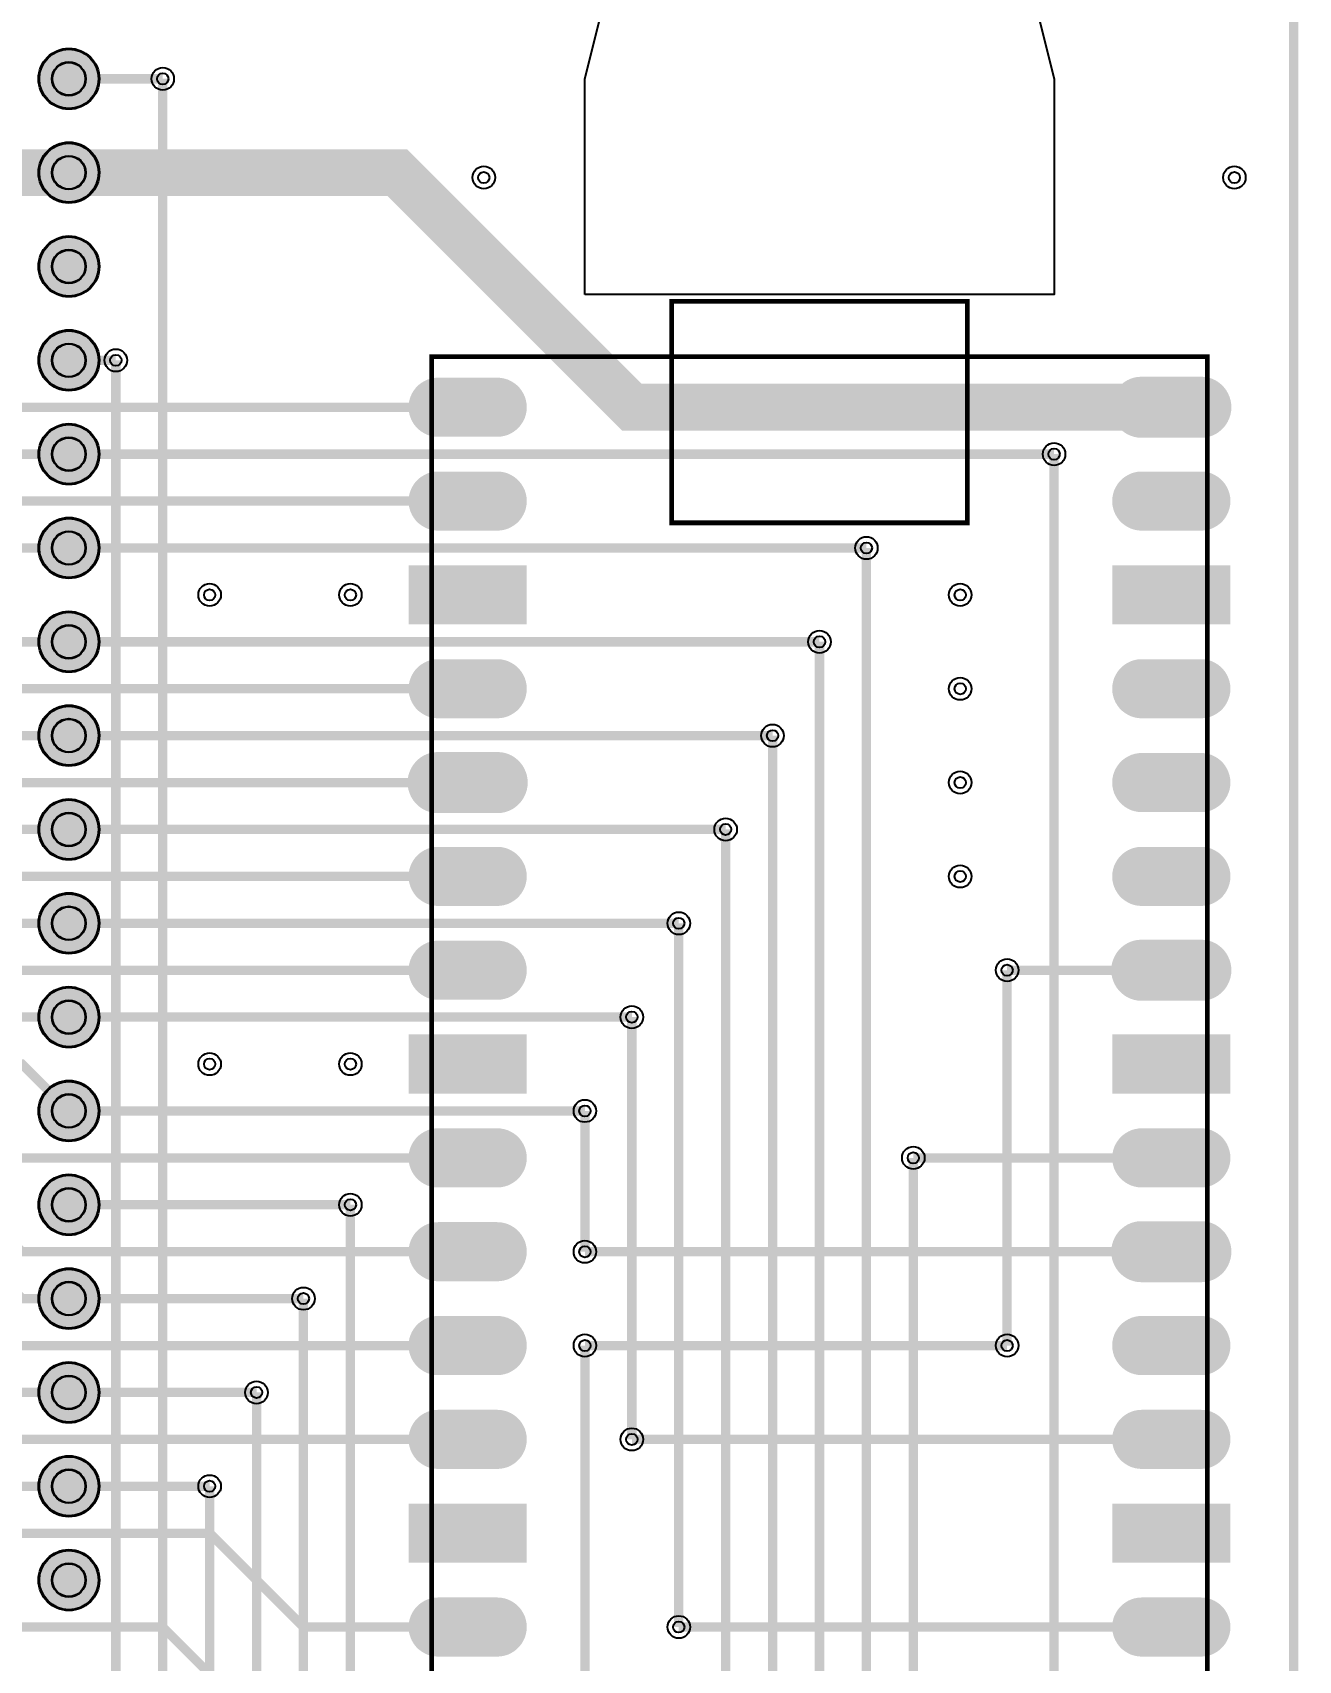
# Model space of a CAD drawing. Extents: x -5 to 5910, y -6 to 3942.
# Drawn here: x 4561 to 5910, y 1314 to 3049 of the extents above; entities that cross this region are included whole.
import ezdxf

# ---------------------------------------------------------------- set-up
doc = ezdxf.new("R2010")
doc.units = 9
for name, color, linetype, true_color in [('BoardOutLine', 7, 'Continuous', 0xff00ff), ('BottomLayer', 7, 'Continuous', 0x0000ff), ('BottomSolderMaskLayer', 7, 'Continuous', 0xaa00ff), ('Hole', 7, 'Continuous', 0x222222), ('Multi-Layer', 7, 'Continuous', 0xc0c0c0), ('TopLayer', 7, 'Continuous', 0xff0000), ('TopPasteMaskLayer', 7, 'Continuous', 0x808080), ('TopSilkLayer', 7, 'Continuous', 0xffcc00), ('TopSolderMaskLayer', 7, 'Continuous', 0x800080)]:
    doc.layers.add(name, color=color, linetype=linetype, true_color=true_color)

msp = doc.modelspace()

# ---------------------------------------------------------------- hatches: boundary and pattern name
at = {"layer": 'BottomSolderMaskLayer'}
for points in [[(4567.5, 3000, 1), (4632.5, 3000, 1)], [(4567.5, 2900, 1), (4632.5, 2900, 1)], [(4567.5, 2800, 1), (4632.5, 2800, 1)], [(4567.5, 2700, 1), (4632.5, 2700, 1)], [(4567.5, 2600, 1), (4632.5, 2600, 1)], [(4567.5, 2500, 1), (4632.5, 2500, 1)], [(4567.5, 2400, 1), (4632.5, 2400, 1)], [(4567.5, 2300, 1), (4632.5, 2300, 1)], [(4567.5, 2200, 1), (4632.5, 2200, 1)], [(4567.5, 2100, 1), (4632.5, 2100, 1)], [(4567.5, 2000, 1), (4632.5, 2000, 1)], [(4567.5, 1900, 1), (4632.5, 1900, 1)], [(4567.5, 1800, 1), (4632.5, 1800, 1)], [(4567.5, 1700, 1), (4632.5, 1700, 1)], [(4567.5, 1600, 1), (4632.5, 1600, 1)], [(4567.5, 1500, 1), (4632.5, 1500, 1)], [(4567.5, 1400, 1), (4632.5, 1400, 1)]]:
    msp.add_hatch(color=256, dxfattribs=at).paths.add_polyline_path(points)
at = {"layer": 'Multi-Layer'}
for points in [[(4568.5, 3000, 1), (4631.5, 3000, 1)], [(4568.5, 2900, 1), (4631.5, 2900, 1)], [(4568.5, 2800, 1), (4631.5, 2800, 1)], [(4568.5, 2700, 1), (4631.5, 2700, 1)], [(4568.5, 2600, 1), (4631.5, 2600, 1)], [(4568.5, 2500, 1), (4631.5, 2500, 1)], [(4568.5, 2400, 1), (4631.5, 2400, 1)], [(4568.5, 2300, 1), (4631.5, 2300, 1)], [(4568.5, 2200, 1), (4631.5, 2200, 1)], [(4568.5, 2100, 1), (4631.5, 2100, 1)], [(4568.5, 2000, 1), (4631.5, 2000, 1)], [(4568.5, 1900, 1), (4631.5, 1900, 1)], [(4568.5, 1800, 1), (4631.5, 1800, 1)], [(4568.5, 1700, 1), (4631.5, 1700, 1)], [(4568.5, 1600, 1), (4631.5, 1600, 1)], [(4568.5, 1500, 1), (4631.5, 1500, 1)], [(4568.5, 1400, 1), (4631.5, 1400, 1)]]:
    msp.add_hatch(color=256, dxfattribs=at).paths.add_polyline_path(points)
at = {"layer": 'TopLayer'}
for points in [[(4993.5, 2618.5), (4989.7, 2618.7), (4986, 2619.4), (4982.3, 2620.5), (4978.9, 2622.1), (4975.6, 2624.1), (4972.6, 2626.4), (4969.9, 2629.1), (4967.6, 2632.1), (4965.6, 2635.4), (4964.1, 2638.8), (4962.9, 2642.5), (4962.2, 2646.2), (4962, 2650), (4962, 2650), (4962.2, 2653.8), (4962.9, 2657.5), (4964.1, 2661.2), (4965.6, 2664.6), (4967.6, 2667.9), (4969.9, 2670.9), (4972.6, 2673.6), (4975.6, 2675.9), (4978.9, 2677.9), (4982.3, 2679.5), (4986, 2680.6), (4989.7, 2681.3), (4993.5, 2681.5), (5056.5, 2681.5), (5060.3, 2681.3), (5064, 2680.6), (5067.7, 2679.5), (5071.1, 2677.9), (5074.4, 2675.9), (5077.4, 2673.6), (5080.1, 2670.9), (5082.4, 2667.9), (5084.4, 2664.6), (5086, 2661.2), (5087.1, 2657.5), (5087.8, 2653.8), (5088, 2650), (5088, 2650), (5087.8, 2646.2), (5087.1, 2642.5), (5086, 2638.8), (5084.4, 2635.4), (5082.4, 2632.1), (5080.1, 2629.1), (5077.4, 2626.4), (5074.4, 2624.1), (5071.1, 2622.1), (5067.7, 2620.5), (5064, 2619.4), (5060.3, 2618.7), (5056.5, 2618.5)], [(5743.5, 2618.5), (5739.7, 2618.7), (5736, 2619.4), (5732.3, 2620.5), (5728.9, 2622.1), (5725.6, 2624.1), (5722.6, 2626.4), (5719.9, 2629.1), (5717.6, 2632.1), (5715.6, 2635.4), (5714, 2638.8), (5712.9, 2642.5), (5712.2, 2646.2), (5712, 2650), (5712, 2650), (5712.2, 2653.8), (5712.9, 2657.5), (5714, 2661.2), (5715.6, 2664.6), (5717.6, 2667.9), (5719.9, 2670.9), (5722.6, 2673.6), (5725.6, 2675.9), (5728.9, 2677.9), (5732.3, 2679.5), (5736, 2680.6), (5739.7, 2681.3), (5743.5, 2681.5), (5806.5, 2681.5), (5810.3, 2681.3), (5814, 2680.6), (5817.7, 2679.5), (5821.1, 2677.9), (5824.4, 2675.9), (5827.4, 2673.6), (5830.1, 2670.9), (5832.4, 2667.9), (5834.4, 2664.6), (5835.9, 2661.2), (5837.1, 2657.5), (5837.8, 2653.8), (5838, 2650), (5838, 2650), (5837.8, 2646.2), (5837.1, 2642.5), (5835.9, 2638.8), (5834.4, 2635.4), (5832.4, 2632.1), (5830.1, 2629.1), (5827.4, 2626.4), (5824.4, 2624.1), (5821.1, 2622.1), (5817.7, 2620.5), (5814, 2619.4), (5810.3, 2618.7), (5806.5, 2618.5)], [(4993.5, 2518.5), (4989.7, 2518.7), (4986, 2519.4), (4982.3, 2520.5), (4978.9, 2522.1), (4975.6, 2524.1), (4972.6, 2526.4), (4969.9, 2529.1), (4967.6, 2532.1), (4965.6, 2535.4), (4964.1, 2538.8), (4962.9, 2542.5), (4962.2, 2546.2), (4962, 2550), (4962, 2550), (4962.2, 2553.8), (4962.9, 2557.5), (4964.1, 2561.2), (4965.6, 2564.6), (4967.6, 2567.9), (4969.9, 2570.9), (4972.6, 2573.6), (4975.6, 2575.9), (4978.9, 2577.9), (4982.3, 2579.5), (4986, 2580.6), (4989.7, 2581.3), (4993.5, 2581.5), (5056.5, 2581.5), (5060.3, 2581.3), (5064, 2580.6), (5067.7, 2579.5), (5071.1, 2577.9), (5074.4, 2575.9), (5077.4, 2573.6), (5080.1, 2570.9), (5082.4, 2567.9), (5084.4, 2564.6), (5086, 2561.2), (5087.1, 2557.5), (5087.8, 2553.8), (5088, 2550), (5088, 2550), (5087.8, 2546.2), (5087.1, 2542.5), (5086, 2538.8), (5084.4, 2535.4), (5082.4, 2532.1), (5080.1, 2529.1), (5077.4, 2526.4), (5074.4, 2524.1), (5071.1, 2522.1), (5067.7, 2520.5), (5064, 2519.4), (5060.3, 2518.7), (5056.5, 2518.5)], [(5743.5, 2518.5), (5739.7, 2518.7), (5736, 2519.4), (5732.3, 2520.5), (5728.9, 2522.1), (5725.6, 2524.1), (5722.6, 2526.4), (5719.9, 2529.1), (5717.6, 2532.1), (5715.6, 2535.4), (5714, 2538.8), (5712.9, 2542.5), (5712.2, 2546.2), (5712, 2550), (5712, 2550), (5712.2, 2553.8), (5712.9, 2557.5), (5714, 2561.2), (5715.6, 2564.6), (5717.6, 2567.9), (5719.9, 2570.9), (5722.6, 2573.6), (5725.6, 2575.9), (5728.9, 2577.9), (5732.3, 2579.5), (5736, 2580.6), (5739.7, 2581.3), (5743.5, 2581.5), (5806.5, 2581.5), (5810.3, 2581.3), (5814, 2580.6), (5817.7, 2579.5), (5821.1, 2577.9), (5824.4, 2575.9), (5827.4, 2573.6), (5830.1, 2570.9), (5832.4, 2567.9), (5834.4, 2564.6), (5835.9, 2561.2), (5837.1, 2557.5), (5837.8, 2553.8), (5838, 2550), (5838, 2550), (5837.8, 2546.2), (5837.1, 2542.5), (5835.9, 2538.8), (5834.4, 2535.4), (5832.4, 2532.1), (5830.1, 2529.1), (5827.4, 2526.4), (5824.4, 2524.1), (5821.1, 2522.1), (5817.7, 2520.5), (5814, 2519.4), (5810.3, 2518.7), (5806.5, 2518.5)], [(4962, 2418.5), (4962, 2481.5), (5088, 2481.5), (5088, 2418.5)], [(5712, 2418.5), (5712, 2481.5), (5838, 2481.5), (5838, 2418.5)], [(4993.5, 2318.5), (4989.7, 2318.7), (4986, 2319.4), (4982.3, 2320.5), (4978.9, 2322.1), (4975.6, 2324.1), (4972.6, 2326.4), (4969.9, 2329.1), (4967.6, 2332.1), (4965.6, 2335.4), (4964.1, 2338.8), (4962.9, 2342.5), (4962.2, 2346.2), (4962, 2350), (4962, 2350), (4962.2, 2353.8), (4962.9, 2357.5), (4964.1, 2361.2), (4965.6, 2364.6), (4967.6, 2367.9), (4969.9, 2370.9), (4972.6, 2373.6), (4975.6, 2375.9), (4978.9, 2377.9), (4982.3, 2379.5), (4986, 2380.6), (4989.7, 2381.3), (4993.5, 2381.5), (5056.5, 2381.5), (5060.3, 2381.3), (5064, 2380.6), (5067.7, 2379.5), (5071.1, 2377.9), (5074.4, 2375.9), (5077.4, 2373.6), (5080.1, 2370.9), (5082.4, 2367.9), (5084.4, 2364.6), (5086, 2361.2), (5087.1, 2357.5), (5087.8, 2353.8), (5088, 2350), (5088, 2350), (5087.8, 2346.2), (5087.1, 2342.5), (5086, 2338.8), (5084.4, 2335.4), (5082.4, 2332.1), (5080.1, 2329.1), (5077.4, 2326.4), (5074.4, 2324.1), (5071.1, 2322.1), (5067.7, 2320.5), (5064, 2319.4), (5060.3, 2318.7), (5056.5, 2318.5)], [(5743.5, 2318.5), (5739.7, 2318.7), (5736, 2319.4), (5732.3, 2320.5), (5728.9, 2322.1), (5725.6, 2324.1), (5722.6, 2326.4), (5719.9, 2329.1), (5717.6, 2332.1), (5715.6, 2335.4), (5714, 2338.8), (5712.9, 2342.5), (5712.2, 2346.2), (5712, 2350), (5712, 2350), (5712.2, 2353.8), (5712.9, 2357.5), (5714, 2361.2), (5715.6, 2364.6), (5717.6, 2367.9), (5719.9, 2370.9), (5722.6, 2373.6), (5725.6, 2375.9), (5728.9, 2377.9), (5732.3, 2379.5), (5736, 2380.6), (5739.7, 2381.3), (5743.5, 2381.5), (5806.5, 2381.5), (5810.3, 2381.3), (5814, 2380.6), (5817.7, 2379.5), (5821.1, 2377.9), (5824.4, 2375.9), (5827.4, 2373.6), (5830.1, 2370.9), (5832.4, 2367.9), (5834.4, 2364.6), (5835.9, 2361.2), (5837.1, 2357.5), (5837.8, 2353.8), (5838, 2350), (5838, 2350), (5837.8, 2346.2), (5837.1, 2342.5), (5835.9, 2338.8), (5834.4, 2335.4), (5832.4, 2332.1), (5830.1, 2329.1), (5827.4, 2326.4), (5824.4, 2324.1), (5821.1, 2322.1), (5817.7, 2320.5), (5814, 2319.4), (5810.3, 2318.7), (5806.5, 2318.5)], [(4993.5, 2218.5), (4989.7, 2218.7), (4986, 2219.4), (4982.3, 2220.5), (4978.9, 2222.1), (4975.6, 2224.1), (4972.6, 2226.4), (4969.9, 2229.1), (4967.6, 2232.1), (4965.6, 2235.4), (4964.1, 2238.8), (4962.9, 2242.5), (4962.2, 2246.2), (4962, 2250), (4962, 2250), (4962.2, 2253.8), (4962.9, 2257.5), (4964.1, 2261.2), (4965.6, 2264.6), (4967.6, 2267.9), (4969.9, 2270.9), (4972.6, 2273.6), (4975.6, 2275.9), (4978.9, 2277.9), (4982.3, 2279.5), (4986, 2280.6), (4989.7, 2281.3), (4993.5, 2281.5), (5056.5, 2281.5), (5060.3, 2281.3), (5064, 2280.6), (5067.7, 2279.5), (5071.1, 2277.9), (5074.4, 2275.9), (5077.4, 2273.6), (5080.1, 2270.9), (5082.4, 2267.9), (5084.4, 2264.6), (5086, 2261.2), (5087.1, 2257.5), (5087.8, 2253.8), (5088, 2250), (5088, 2250), (5087.8, 2246.2), (5087.1, 2242.5), (5086, 2238.8), (5084.4, 2235.4), (5082.4, 2232.1), (5080.1, 2229.1), (5077.4, 2226.4), (5074.4, 2224.1), (5071.1, 2222.1), (5067.7, 2220.5), (5064, 2219.4), (5060.3, 2218.7), (5056.5, 2218.5)], [(5743.5, 2218.5), (5739.7, 2218.7), (5736, 2219.4), (5732.3, 2220.5), (5728.9, 2222.1), (5725.6, 2224.1), (5722.6, 2226.4), (5719.9, 2229.1), (5717.6, 2232.1), (5715.6, 2235.4), (5714, 2238.8), (5712.9, 2242.5), (5712.2, 2246.2), (5712, 2250), (5712, 2250), (5712.2, 2253.8), (5712.9, 2257.5), (5714, 2261.2), (5715.6, 2264.6), (5717.6, 2267.9), (5719.9, 2270.9), (5722.6, 2273.6), (5725.6, 2275.9), (5728.9, 2277.9), (5732.3, 2279.5), (5736, 2280.6), (5739.7, 2281.3), (5743.5, 2281.5), (5806.5, 2281.5), (5810.3, 2281.3), (5814, 2280.6), (5817.7, 2279.5), (5821.1, 2277.9), (5824.4, 2275.9), (5827.4, 2273.6), (5830.1, 2270.9), (5832.4, 2267.9), (5834.4, 2264.6), (5835.9, 2261.2), (5837.1, 2257.5), (5837.8, 2253.8), (5838, 2250), (5838, 2250), (5837.8, 2246.2), (5837.1, 2242.5), (5835.9, 2238.8), (5834.4, 2235.4), (5832.4, 2232.1), (5830.1, 2229.1), (5827.4, 2226.4), (5824.4, 2224.1), (5821.1, 2222.1), (5817.7, 2220.5), (5814, 2219.4), (5810.3, 2218.7), (5806.5, 2218.5)], [(4993.5, 2118.5), (4989.7, 2118.7), (4986, 2119.4), (4982.3, 2120.5), (4978.9, 2122.1), (4975.6, 2124.1), (4972.6, 2126.4), (4969.9, 2129.1), (4967.6, 2132.1), (4965.6, 2135.4), (4964.1, 2138.8), (4962.9, 2142.5), (4962.2, 2146.2), (4962, 2150), (4962, 2150), (4962.2, 2153.8), (4962.9, 2157.5), (4964.1, 2161.2), (4965.6, 2164.6), (4967.6, 2167.9), (4969.9, 2170.9), (4972.6, 2173.6), (4975.6, 2175.9), (4978.9, 2177.9), (4982.3, 2179.5), (4986, 2180.6), (4989.7, 2181.3), (4993.5, 2181.5), (5056.5, 2181.5), (5060.3, 2181.3), (5064, 2180.6), (5067.7, 2179.5), (5071.1, 2177.9), (5074.4, 2175.9), (5077.4, 2173.6), (5080.1, 2170.9), (5082.4, 2167.9), (5084.4, 2164.6), (5086, 2161.2), (5087.1, 2157.5), (5087.8, 2153.8), (5088, 2150), (5088, 2150), (5087.8, 2146.2), (5087.1, 2142.5), (5086, 2138.8), (5084.4, 2135.4), (5082.4, 2132.1), (5080.1, 2129.1), (5077.4, 2126.4), (5074.4, 2124.1), (5071.1, 2122.1), (5067.7, 2120.5), (5064, 2119.4), (5060.3, 2118.7), (5056.5, 2118.5)], [(5743.5, 2118.5), (5739.7, 2118.7), (5736, 2119.4), (5732.3, 2120.5), (5728.9, 2122.1), (5725.6, 2124.1), (5722.6, 2126.4), (5719.9, 2129.1), (5717.6, 2132.1), (5715.6, 2135.4), (5714, 2138.8), (5712.9, 2142.5), (5712.2, 2146.2), (5712, 2150), (5712, 2150), (5712.2, 2153.8), (5712.9, 2157.5), (5714, 2161.2), (5715.6, 2164.6), (5717.6, 2167.9), (5719.9, 2170.9), (5722.6, 2173.6), (5725.6, 2175.9), (5728.9, 2177.9), (5732.3, 2179.5), (5736, 2180.6), (5739.7, 2181.3), (5743.5, 2181.5), (5806.5, 2181.5), (5810.3, 2181.3), (5814, 2180.6), (5817.7, 2179.5), (5821.1, 2177.9), (5824.4, 2175.9), (5827.4, 2173.6), (5830.1, 2170.9), (5832.4, 2167.9), (5834.4, 2164.6), (5835.9, 2161.2), (5837.1, 2157.5), (5837.8, 2153.8), (5838, 2150), (5838, 2150), (5837.8, 2146.2), (5837.1, 2142.5), (5835.9, 2138.8), (5834.4, 2135.4), (5832.4, 2132.1), (5830.1, 2129.1), (5827.4, 2126.4), (5824.4, 2124.1), (5821.1, 2122.1), (5817.7, 2120.5), (5814, 2119.4), (5810.3, 2118.7), (5806.5, 2118.5)], [(4993.5, 2018.5), (4989.7, 2018.7), (4986, 2019.4), (4982.3, 2020.5), (4978.9, 2022.1), (4975.6, 2024.1), (4972.6, 2026.4), (4969.9, 2029.1), (4967.6, 2032.1), (4965.6, 2035.4), (4964.1, 2038.8), (4962.9, 2042.5), (4962.2, 2046.2), (4962, 2050), (4962, 2050), (4962.2, 2053.8), (4962.9, 2057.5), (4964.1, 2061.2), (4965.6, 2064.6), (4967.6, 2067.9), (4969.9, 2070.9), (4972.6, 2073.6), (4975.6, 2075.9), (4978.9, 2077.9), (4982.3, 2079.5), (4986, 2080.6), (4989.7, 2081.3), (4993.5, 2081.5), (5056.5, 2081.5), (5060.3, 2081.3), (5064, 2080.6), (5067.7, 2079.5), (5071.1, 2077.9), (5074.4, 2075.9), (5077.4, 2073.6), (5080.1, 2070.9), (5082.4, 2067.9), (5084.4, 2064.6), (5086, 2061.2), (5087.1, 2057.5), (5087.8, 2053.8), (5088, 2050), (5088, 2050), (5087.8, 2046.2), (5087.1, 2042.5), (5086, 2038.8), (5084.4, 2035.4), (5082.4, 2032.1), (5080.1, 2029.1), (5077.4, 2026.4), (5074.4, 2024.1), (5071.1, 2022.1), (5067.7, 2020.5), (5064, 2019.4), (5060.3, 2018.7), (5056.5, 2018.5)], [(5743.5, 2018.5), (5739.7, 2018.7), (5736, 2019.4), (5732.3, 2020.5), (5728.9, 2022.1), (5725.6, 2024.1), (5722.6, 2026.4), (5719.9, 2029.1), (5717.6, 2032.1), (5715.6, 2035.4), (5714, 2038.8), (5712.9, 2042.5), (5712.2, 2046.2), (5712, 2050), (5712, 2050), (5712.2, 2053.8), (5712.9, 2057.5), (5714, 2061.2), (5715.6, 2064.6), (5717.6, 2067.9), (5719.9, 2070.9), (5722.6, 2073.6), (5725.6, 2075.9), (5728.9, 2077.9), (5732.3, 2079.5), (5736, 2080.6), (5739.7, 2081.3), (5743.5, 2081.5), (5806.5, 2081.5), (5810.3, 2081.3), (5814, 2080.6), (5817.7, 2079.5), (5821.1, 2077.9), (5824.4, 2075.9), (5827.4, 2073.6), (5830.1, 2070.9), (5832.4, 2067.9), (5834.4, 2064.6), (5835.9, 2061.2), (5837.1, 2057.5), (5837.8, 2053.8), (5838, 2050), (5838, 2050), (5837.8, 2046.2), (5837.1, 2042.5), (5835.9, 2038.8), (5834.4, 2035.4), (5832.4, 2032.1), (5830.1, 2029.1), (5827.4, 2026.4), (5824.4, 2024.1), (5821.1, 2022.1), (5817.7, 2020.5), (5814, 2019.4), (5810.3, 2018.7), (5806.5, 2018.5)], [(4962, 1918.5), (4962, 1981.5), (5088, 1981.5), (5088, 1918.5)], [(5712, 1918.5), (5712, 1981.5), (5838, 1981.5), (5838, 1918.5)], [(4993.5, 1818.5), (4989.7, 1818.7), (4986, 1819.4), (4982.3, 1820.5), (4978.9, 1822.1), (4975.6, 1824.1), (4972.6, 1826.4), (4969.9, 1829.1), (4967.6, 1832.1), (4965.6, 1835.4), (4964.1, 1838.8), (4962.9, 1842.5), (4962.2, 1846.2), (4962, 1850), (4962, 1850), (4962.2, 1853.8), (4962.9, 1857.5), (4964.1, 1861.2), (4965.6, 1864.6), (4967.6, 1867.9), (4969.9, 1870.9), (4972.6, 1873.6), (4975.6, 1875.9), (4978.9, 1877.9), (4982.3, 1879.5), (4986, 1880.6), (4989.7, 1881.3), (4993.5, 1881.5), (5056.5, 1881.5), (5060.3, 1881.3), (5064, 1880.6), (5067.7, 1879.5), (5071.1, 1877.9), (5074.4, 1875.9), (5077.4, 1873.6), (5080.1, 1870.9), (5082.4, 1867.9), (5084.4, 1864.6), (5086, 1861.2), (5087.1, 1857.5), (5087.8, 1853.8), (5088, 1850), (5088, 1850), (5087.8, 1846.2), (5087.1, 1842.5), (5086, 1838.8), (5084.4, 1835.4), (5082.4, 1832.1), (5080.1, 1829.1), (5077.4, 1826.4), (5074.4, 1824.1), (5071.1, 1822.1), (5067.7, 1820.5), (5064, 1819.4), (5060.3, 1818.7), (5056.5, 1818.5)], [(5743.5, 1818.5), (5739.7, 1818.7), (5736, 1819.4), (5732.3, 1820.5), (5728.9, 1822.1), (5725.6, 1824.1), (5722.6, 1826.4), (5719.9, 1829.1), (5717.6, 1832.1), (5715.6, 1835.4), (5714, 1838.8), (5712.9, 1842.5), (5712.2, 1846.2), (5712, 1850), (5712, 1850), (5712.2, 1853.8), (5712.9, 1857.5), (5714, 1861.2), (5715.6, 1864.6), (5717.6, 1867.9), (5719.9, 1870.9), (5722.6, 1873.6), (5725.6, 1875.9), (5728.9, 1877.9), (5732.3, 1879.5), (5736, 1880.6), (5739.7, 1881.3), (5743.5, 1881.5), (5806.5, 1881.5), (5810.3, 1881.3), (5814, 1880.6), (5817.7, 1879.5), (5821.1, 1877.9), (5824.4, 1875.9), (5827.4, 1873.6), (5830.1, 1870.9), (5832.4, 1867.9), (5834.4, 1864.6), (5835.9, 1861.2), (5837.1, 1857.5), (5837.8, 1853.8), (5838, 1850), (5838, 1850), (5837.8, 1846.2), (5837.1, 1842.5), (5835.9, 1838.8), (5834.4, 1835.4), (5832.4, 1832.1), (5830.1, 1829.1), (5827.4, 1826.4), (5824.4, 1824.1), (5821.1, 1822.1), (5817.7, 1820.5), (5814, 1819.4), (5810.3, 1818.7), (5806.5, 1818.5)], [(4993.5, 1718.5), (4989.7, 1718.7), (4986, 1719.4), (4982.3, 1720.5), (4978.9, 1722.1), (4975.6, 1724.1), (4972.6, 1726.4), (4969.9, 1729.1), (4967.6, 1732.1), (4965.6, 1735.4), (4964.1, 1738.8), (4962.9, 1742.5), (4962.2, 1746.2), (4962, 1750), (4962, 1750), (4962.2, 1753.8), (4962.9, 1757.5), (4964.1, 1761.2), (4965.6, 1764.6), (4967.6, 1767.9), (4969.9, 1770.9), (4972.6, 1773.6), (4975.6, 1775.9), (4978.9, 1777.9), (4982.3, 1779.5), (4986, 1780.6), (4989.7, 1781.3), (4993.5, 1781.5), (5056.5, 1781.5), (5060.3, 1781.3), (5064, 1780.6), (5067.7, 1779.5), (5071.1, 1777.9), (5074.4, 1775.9), (5077.4, 1773.6), (5080.1, 1770.9), (5082.4, 1767.9), (5084.4, 1764.6), (5086, 1761.2), (5087.1, 1757.5), (5087.8, 1753.8), (5088, 1750), (5088, 1750), (5087.8, 1746.2), (5087.1, 1742.5), (5086, 1738.8), (5084.4, 1735.4), (5082.4, 1732.1), (5080.1, 1729.1), (5077.4, 1726.4), (5074.4, 1724.1), (5071.1, 1722.1), (5067.7, 1720.5), (5064, 1719.4), (5060.3, 1718.7), (5056.5, 1718.5)], [(5743.5, 1718.5), (5739.7, 1718.7), (5736, 1719.4), (5732.3, 1720.5), (5728.9, 1722.1), (5725.6, 1724.1), (5722.6, 1726.4), (5719.9, 1729.1), (5717.6, 1732.1), (5715.6, 1735.4), (5714, 1738.8), (5712.9, 1742.5), (5712.2, 1746.2), (5712, 1750), (5712, 1750), (5712.2, 1753.8), (5712.9, 1757.5), (5714, 1761.2), (5715.6, 1764.6), (5717.6, 1767.9), (5719.9, 1770.9), (5722.6, 1773.6), (5725.6, 1775.9), (5728.9, 1777.9), (5732.3, 1779.5), (5736, 1780.6), (5739.7, 1781.3), (5743.5, 1781.5), (5806.5, 1781.5), (5810.3, 1781.3), (5814, 1780.6), (5817.7, 1779.5), (5821.1, 1777.9), (5824.4, 1775.9), (5827.4, 1773.6), (5830.1, 1770.9), (5832.4, 1767.9), (5834.4, 1764.6), (5835.9, 1761.2), (5837.1, 1757.5), (5837.8, 1753.8), (5838, 1750), (5838, 1750), (5837.8, 1746.2), (5837.1, 1742.5), (5835.9, 1738.8), (5834.4, 1735.4), (5832.4, 1732.1), (5830.1, 1729.1), (5827.4, 1726.4), (5824.4, 1724.1), (5821.1, 1722.1), (5817.7, 1720.5), (5814, 1719.4), (5810.3, 1718.7), (5806.5, 1718.5)], [(4993.5, 1618.5), (4989.7, 1618.7), (4986, 1619.4), (4982.3, 1620.5), (4978.9, 1622.1), (4975.6, 1624.1), (4972.6, 1626.4), (4969.9, 1629.1), (4967.6, 1632.1), (4965.6, 1635.4), (4964.1, 1638.8), (4962.9, 1642.5), (4962.2, 1646.2), (4962, 1650), (4962, 1650), (4962.2, 1653.8), (4962.9, 1657.5), (4964.1, 1661.2), (4965.6, 1664.6), (4967.6, 1667.9), (4969.9, 1670.9), (4972.6, 1673.6), (4975.6, 1675.9), (4978.9, 1677.9), (4982.3, 1679.5), (4986, 1680.6), (4989.7, 1681.3), (4993.5, 1681.5), (5056.5, 1681.5), (5060.3, 1681.3), (5064, 1680.6), (5067.7, 1679.5), (5071.1, 1677.9), (5074.4, 1675.9), (5077.4, 1673.6), (5080.1, 1670.9), (5082.4, 1667.9), (5084.4, 1664.6), (5086, 1661.2), (5087.1, 1657.5), (5087.8, 1653.8), (5088, 1650), (5088, 1650), (5087.8, 1646.2), (5087.1, 1642.5), (5086, 1638.8), (5084.4, 1635.4), (5082.4, 1632.1), (5080.1, 1629.1), (5077.4, 1626.4), (5074.4, 1624.1), (5071.1, 1622.1), (5067.7, 1620.5), (5064, 1619.4), (5060.3, 1618.7), (5056.5, 1618.5)], [(5743.5, 1618.5), (5739.7, 1618.7), (5736, 1619.4), (5732.3, 1620.5), (5728.9, 1622.1), (5725.6, 1624.1), (5722.6, 1626.4), (5719.9, 1629.1), (5717.6, 1632.1), (5715.6, 1635.4), (5714, 1638.8), (5712.9, 1642.5), (5712.2, 1646.2), (5712, 1650), (5712, 1650), (5712.2, 1653.8), (5712.9, 1657.5), (5714, 1661.2), (5715.6, 1664.6), (5717.6, 1667.9), (5719.9, 1670.9), (5722.6, 1673.6), (5725.6, 1675.9), (5728.9, 1677.9), (5732.3, 1679.5), (5736, 1680.6), (5739.7, 1681.3), (5743.5, 1681.5), (5806.5, 1681.5), (5810.3, 1681.3), (5814, 1680.6), (5817.7, 1679.5), (5821.1, 1677.9), (5824.4, 1675.9), (5827.4, 1673.6), (5830.1, 1670.9), (5832.4, 1667.9), (5834.4, 1664.6), (5835.9, 1661.2), (5837.1, 1657.5), (5837.8, 1653.8), (5838, 1650), (5838, 1650), (5837.8, 1646.2), (5837.1, 1642.5), (5835.9, 1638.8), (5834.4, 1635.4), (5832.4, 1632.1), (5830.1, 1629.1), (5827.4, 1626.4), (5824.4, 1624.1), (5821.1, 1622.1), (5817.7, 1620.5), (5814, 1619.4), (5810.3, 1618.7), (5806.5, 1618.5)], [(4993.5, 1518.5), (4989.7, 1518.7), (4986, 1519.4), (4982.3, 1520.5), (4978.9, 1522.1), (4975.6, 1524.1), (4972.6, 1526.4), (4969.9, 1529.1), (4967.6, 1532.1), (4965.6, 1535.4), (4964.1, 1538.8), (4962.9, 1542.5), (4962.2, 1546.2), (4962, 1550), (4962, 1550), (4962.2, 1553.8), (4962.9, 1557.5), (4964.1, 1561.2), (4965.6, 1564.6), (4967.6, 1567.9), (4969.9, 1570.9), (4972.6, 1573.6), (4975.6, 1575.9), (4978.9, 1577.9), (4982.3, 1579.5), (4986, 1580.6), (4989.7, 1581.3), (4993.5, 1581.5), (5056.5, 1581.5), (5060.3, 1581.3), (5064, 1580.6), (5067.7, 1579.5), (5071.1, 1577.9), (5074.4, 1575.9), (5077.4, 1573.6), (5080.1, 1570.9), (5082.4, 1567.9), (5084.4, 1564.6), (5086, 1561.2), (5087.1, 1557.5), (5087.8, 1553.8), (5088, 1550), (5088, 1550), (5087.8, 1546.2), (5087.1, 1542.5), (5086, 1538.8), (5084.4, 1535.4), (5082.4, 1532.1), (5080.1, 1529.1), (5077.4, 1526.4), (5074.4, 1524.1), (5071.1, 1522.1), (5067.7, 1520.5), (5064, 1519.4), (5060.3, 1518.7), (5056.5, 1518.5)], [(5743.5, 1518.5), (5739.7, 1518.7), (5736, 1519.4), (5732.3, 1520.5), (5728.9, 1522.1), (5725.6, 1524.1), (5722.6, 1526.4), (5719.9, 1529.1), (5717.6, 1532.1), (5715.6, 1535.4), (5714, 1538.8), (5712.9, 1542.5), (5712.2, 1546.2), (5712, 1550), (5712, 1550), (5712.2, 1553.8), (5712.9, 1557.5), (5714, 1561.2), (5715.6, 1564.6), (5717.6, 1567.9), (5719.9, 1570.9), (5722.6, 1573.6), (5725.6, 1575.9), (5728.9, 1577.9), (5732.3, 1579.5), (5736, 1580.6), (5739.7, 1581.3), (5743.5, 1581.5), (5806.5, 1581.5), (5810.3, 1581.3), (5814, 1580.6), (5817.7, 1579.5), (5821.1, 1577.9), (5824.4, 1575.9), (5827.4, 1573.6), (5830.1, 1570.9), (5832.4, 1567.9), (5834.4, 1564.6), (5835.9, 1561.2), (5837.1, 1557.5), (5837.8, 1553.8), (5838, 1550), (5838, 1550), (5837.8, 1546.2), (5837.1, 1542.5), (5835.9, 1538.8), (5834.4, 1535.4), (5832.4, 1532.1), (5830.1, 1529.1), (5827.4, 1526.4), (5824.4, 1524.1), (5821.1, 1522.1), (5817.7, 1520.5), (5814, 1519.4), (5810.3, 1518.7), (5806.5, 1518.5)], [(4962, 1418.5), (4962, 1481.5), (5088, 1481.5), (5088, 1418.5)], [(5712, 1418.5), (5712, 1481.5), (5838, 1481.5), (5838, 1418.5)], [(4993.5, 1318.5), (4989.7, 1318.7), (4986, 1319.4), (4982.3, 1320.5), (4978.9, 1322.1), (4975.6, 1324.1), (4972.6, 1326.4), (4969.9, 1329.1), (4967.6, 1332.1), (4965.6, 1335.4), (4964.1, 1338.8), (4962.9, 1342.5), (4962.2, 1346.2), (4962, 1350), (4962, 1350), (4962.2, 1353.8), (4962.9, 1357.5), (4964.1, 1361.2), (4965.6, 1364.6), (4967.6, 1367.9), (4969.9, 1370.9), (4972.6, 1373.6), (4975.6, 1375.9), (4978.9, 1377.9), (4982.3, 1379.5), (4986, 1380.6), (4989.7, 1381.3), (4993.5, 1381.5), (5056.5, 1381.5), (5060.3, 1381.3), (5064, 1380.6), (5067.7, 1379.5), (5071.1, 1377.9), (5074.4, 1375.9), (5077.4, 1373.6), (5080.1, 1370.9), (5082.4, 1367.9), (5084.4, 1364.6), (5086, 1361.2), (5087.1, 1357.5), (5087.8, 1353.8), (5088, 1350), (5088, 1350), (5087.8, 1346.2), (5087.1, 1342.5), (5086, 1338.8), (5084.4, 1335.4), (5082.4, 1332.1), (5080.1, 1329.1), (5077.4, 1326.4), (5074.4, 1324.1), (5071.1, 1322.1), (5067.7, 1320.5), (5064, 1319.4), (5060.3, 1318.7), (5056.5, 1318.5)], [(5743.5, 1318.5), (5739.7, 1318.7), (5736, 1319.4), (5732.3, 1320.5), (5728.9, 1322.1), (5725.6, 1324.1), (5722.6, 1326.4), (5719.9, 1329.1), (5717.6, 1332.1), (5715.6, 1335.4), (5714, 1338.8), (5712.9, 1342.5), (5712.2, 1346.2), (5712, 1350), (5712, 1350), (5712.2, 1353.8), (5712.9, 1357.5), (5714, 1361.2), (5715.6, 1364.6), (5717.6, 1367.9), (5719.9, 1370.9), (5722.6, 1373.6), (5725.6, 1375.9), (5728.9, 1377.9), (5732.3, 1379.5), (5736, 1380.6), (5739.7, 1381.3), (5743.5, 1381.5), (5806.5, 1381.5), (5810.3, 1381.3), (5814, 1380.6), (5817.7, 1379.5), (5821.1, 1377.9), (5824.4, 1375.9), (5827.4, 1373.6), (5830.1, 1370.9), (5832.4, 1367.9), (5834.4, 1364.6), (5835.9, 1361.2), (5837.1, 1357.5), (5837.8, 1353.8), (5838, 1350), (5838, 1350), (5837.8, 1346.2), (5837.1, 1342.5), (5835.9, 1338.8), (5834.4, 1335.4), (5832.4, 1332.1), (5830.1, 1329.1), (5827.4, 1326.4), (5824.4, 1324.1), (5821.1, 1322.1), (5817.7, 1320.5), (5814, 1319.4), (5810.3, 1318.7), (5806.5, 1318.5)]]:
    msp.add_hatch(color=256, dxfattribs=at).paths.add_polyline_path(points)
at = {"layer": 'TopPasteMaskLayer'}
for points in [[(5743.5, 2618.5), (5739.7, 2618.7), (5736, 2619.4), (5732.3, 2620.5), (5728.9, 2622.1), (5725.6, 2624.1), (5722.6, 2626.4), (5719.9, 2629.1), (5717.6, 2632.1), (5715.6, 2635.4), (5714, 2638.8), (5712.9, 2642.5), (5712.2, 2646.2), (5712, 2650), (5712, 2650), (5712.2, 2653.8), (5712.9, 2657.5), (5714, 2661.2), (5715.6, 2664.6), (5717.6, 2667.9), (5719.9, 2670.9), (5722.6, 2673.6), (5725.6, 2675.9), (5728.9, 2677.9), (5732.3, 2679.5), (5736, 2680.6), (5739.7, 2681.3), (5743.5, 2681.5), (5806.5, 2681.5), (5810.3, 2681.3), (5814, 2680.6), (5817.7, 2679.5), (5821.1, 2677.9), (5824.4, 2675.9), (5827.4, 2673.6), (5830.1, 2670.9), (5832.4, 2667.9), (5834.4, 2664.6), (5835.9, 2661.2), (5837.1, 2657.5), (5837.8, 2653.8), (5838, 2650), (5838, 2650), (5837.8, 2646.2), (5837.1, 2642.5), (5835.9, 2638.8), (5834.4, 2635.4), (5832.4, 2632.1), (5830.1, 2629.1), (5827.4, 2626.4), (5824.4, 2624.1), (5821.1, 2622.1), (5817.7, 2620.5), (5814, 2619.4), (5810.3, 2618.7), (5806.5, 2618.5)], [(4993.5, 2218.5), (4989.7, 2218.7), (4986, 2219.4), (4982.3, 2220.5), (4978.9, 2222.1), (4975.6, 2224.1), (4972.6, 2226.4), (4969.9, 2229.1), (4967.6, 2232.1), (4965.6, 2235.4), (4964.1, 2238.8), (4962.9, 2242.5), (4962.2, 2246.2), (4962, 2250), (4962, 2250), (4962.2, 2253.8), (4962.9, 2257.5), (4964.1, 2261.2), (4965.6, 2264.6), (4967.6, 2267.9), (4969.9, 2270.9), (4972.6, 2273.6), (4975.6, 2275.9), (4978.9, 2277.9), (4982.3, 2279.5), (4986, 2280.6), (4989.7, 2281.3), (4993.5, 2281.5), (5056.5, 2281.5), (5060.3, 2281.3), (5064, 2280.6), (5067.7, 2279.5), (5071.1, 2277.9), (5074.4, 2275.9), (5077.4, 2273.6), (5080.1, 2270.9), (5082.4, 2267.9), (5084.4, 2264.6), (5086, 2261.2), (5087.1, 2257.5), (5087.8, 2253.8), (5088, 2250), (5088, 2250), (5087.8, 2246.2), (5087.1, 2242.5), (5086, 2238.8), (5084.4, 2235.4), (5082.4, 2232.1), (5080.1, 2229.1), (5077.4, 2226.4), (5074.4, 2224.1), (5071.1, 2222.1), (5067.7, 2220.5), (5064, 2219.4), (5060.3, 2218.7), (5056.5, 2218.5)], [(5743.5, 2018.5), (5739.7, 2018.7), (5736, 2019.4), (5732.3, 2020.5), (5728.9, 2022.1), (5725.6, 2024.1), (5722.6, 2026.4), (5719.9, 2029.1), (5717.6, 2032.1), (5715.6, 2035.4), (5714, 2038.8), (5712.9, 2042.5), (5712.2, 2046.2), (5712, 2050), (5712, 2050), (5712.2, 2053.8), (5712.9, 2057.5), (5714, 2061.2), (5715.6, 2064.6), (5717.6, 2067.9), (5719.9, 2070.9), (5722.6, 2073.6), (5725.6, 2075.9), (5728.9, 2077.9), (5732.3, 2079.5), (5736, 2080.6), (5739.7, 2081.3), (5743.5, 2081.5), (5806.5, 2081.5), (5810.3, 2081.3), (5814, 2080.6), (5817.7, 2079.5), (5821.1, 2077.9), (5824.4, 2075.9), (5827.4, 2073.6), (5830.1, 2070.9), (5832.4, 2067.9), (5834.4, 2064.6), (5835.9, 2061.2), (5837.1, 2057.5), (5837.8, 2053.8), (5838, 2050), (5838, 2050), (5837.8, 2046.2), (5837.1, 2042.5), (5835.9, 2038.8), (5834.4, 2035.4), (5832.4, 2032.1), (5830.1, 2029.1), (5827.4, 2026.4), (5824.4, 2024.1), (5821.1, 2022.1), (5817.7, 2020.5), (5814, 2019.4), (5810.3, 2018.7), (5806.5, 2018.5)], [(5743.5, 1718.5), (5739.7, 1718.7), (5736, 1719.4), (5732.3, 1720.5), (5728.9, 1722.1), (5725.6, 1724.1), (5722.6, 1726.4), (5719.9, 1729.1), (5717.6, 1732.1), (5715.6, 1735.4), (5714, 1738.8), (5712.9, 1742.5), (5712.2, 1746.2), (5712, 1750), (5712, 1750), (5712.2, 1753.8), (5712.9, 1757.5), (5714, 1761.2), (5715.6, 1764.6), (5717.6, 1767.9), (5719.9, 1770.9), (5722.6, 1773.6), (5725.6, 1775.9), (5728.9, 1777.9), (5732.3, 1779.5), (5736, 1780.6), (5739.7, 1781.3), (5743.5, 1781.5), (5806.5, 1781.5), (5810.3, 1781.3), (5814, 1780.6), (5817.7, 1779.5), (5821.1, 1777.9), (5824.4, 1775.9), (5827.4, 1773.6), (5830.1, 1770.9), (5832.4, 1767.9), (5834.4, 1764.6), (5835.9, 1761.2), (5837.1, 1757.5), (5837.8, 1753.8), (5838, 1750), (5838, 1750), (5837.8, 1746.2), (5837.1, 1742.5), (5835.9, 1738.8), (5834.4, 1735.4), (5832.4, 1732.1), (5830.1, 1729.1), (5827.4, 1726.4), (5824.4, 1724.1), (5821.1, 1722.1), (5817.7, 1720.5), (5814, 1719.4), (5810.3, 1718.7), (5806.5, 1718.5)]]:
    msp.add_hatch(color=256, dxfattribs=at).paths.add_polyline_path(points)
at = {"layer": 'TopSolderMaskLayer'}
for points in [[(4567.5, 3000, 1), (4632.5, 3000, 1)], [(4567.5, 2900, 1), (4632.5, 2900, 1)], [(4567.5, 2800, 1), (4632.5, 2800, 1)], [(4567.5, 2700, 1), (4632.5, 2700, 1)], [(5743, 2617.5), (5739.1, 2617.7), (5735.4, 2618.4), (5731.7, 2619.6), (5728.1, 2621.2), (5724.8, 2623.3), (5721.8, 2625.7), (5719.1, 2628.4), (5716.7, 2631.5), (5714.7, 2634.9), (5713.1, 2638.5), (5711.9, 2642.2), (5711.2, 2646.1), (5711, 2650), (5711, 2650), (5711.2, 2653.9), (5711.9, 2657.8), (5713.1, 2661.5), (5714.7, 2665.1), (5716.7, 2668.5), (5719.1, 2671.5), (5721.8, 2674.3), (5724.8, 2676.7), (5728.1, 2678.8), (5731.7, 2680.4), (5735.4, 2681.6), (5739.1, 2682.3), (5743, 2682.5), (5807, 2682.5), (5810.9, 2682.3), (5814.6, 2681.6), (5818.3, 2680.4), (5821.9, 2678.8), (5825.2, 2676.7), (5828.2, 2674.3), (5830.9, 2671.5), (5833.3, 2668.5), (5835.3, 2665.1), (5836.9, 2661.5), (5838.1, 2657.8), (5838.8, 2653.9), (5839, 2650), (5839, 2650), (5838.8, 2646.1), (5838.1, 2642.2), (5836.9, 2638.5), (5835.3, 2634.9), (5833.3, 2631.5), (5830.9, 2628.4), (5828.2, 2625.7), (5825.2, 2623.3), (5821.9, 2621.2), (5818.3, 2619.6), (5814.6, 2618.4), (5810.9, 2617.7), (5807, 2617.5)], [(4567.5, 2600, 1), (4632.5, 2600, 1)], [(4567.5, 2500, 1), (4632.5, 2500, 1)], [(4567.5, 2400, 1), (4632.5, 2400, 1)], [(4567.5, 2300, 1), (4632.5, 2300, 1)], [(4993, 2217.5), (4989.1, 2217.7), (4985.4, 2218.4), (4981.7, 2219.6), (4978.1, 2221.2), (4974.8, 2223.3), (4971.8, 2225.7), (4969.1, 2228.4), (4966.7, 2231.5), (4964.7, 2234.9), (4963.1, 2238.5), (4961.9, 2242.2), (4961.2, 2246.1), (4961, 2250), (4961, 2250), (4961.2, 2253.9), (4961.9, 2257.8), (4963.1, 2261.5), (4964.7, 2265.1), (4966.7, 2268.5), (4969.1, 2271.5), (4971.8, 2274.3), (4974.8, 2276.7), (4978.1, 2278.8), (4981.7, 2280.4), (4985.4, 2281.6), (4989.1, 2282.3), (4993, 2282.5), (5057, 2282.5), (5060.9, 2282.3), (5064.6, 2281.6), (5068.3, 2280.4), (5071.9, 2278.8), (5075.2, 2276.7), (5078.2, 2274.3), (5080.9, 2271.5), (5083.3, 2268.5), (5085.3, 2265.1), (5086.9, 2261.5), (5088.1, 2257.8), (5088.8, 2253.9), (5089, 2250), (5089, 2250), (5088.8, 2246.1), (5088.1, 2242.2), (5086.9, 2238.5), (5085.3, 2234.9), (5083.3, 2231.5), (5080.9, 2228.4), (5078.2, 2225.7), (5075.2, 2223.3), (5071.9, 2221.2), (5068.3, 2219.6), (5064.6, 2218.4), (5060.9, 2217.7), (5057, 2217.5)], [(4567.5, 2200, 1), (4632.5, 2200, 1)], [(4567.5, 2100, 1), (4632.5, 2100, 1)], [(5743, 2017.5), (5739.1, 2017.7), (5735.4, 2018.4), (5731.7, 2019.6), (5728.1, 2021.2), (5724.8, 2023.3), (5721.8, 2025.7), (5719.1, 2028.4), (5716.7, 2031.5), (5714.7, 2034.9), (5713.1, 2038.5), (5711.9, 2042.2), (5711.2, 2046.1), (5711, 2050), (5711, 2050), (5711.2, 2053.9), (5711.9, 2057.8), (5713.1, 2061.5), (5714.7, 2065.1), (5716.7, 2068.5), (5719.1, 2071.6), (5721.8, 2074.3), (5724.8, 2076.7), (5728.1, 2078.8), (5731.7, 2080.4), (5735.4, 2081.6), (5739.1, 2082.3), (5743, 2082.5), (5807, 2082.5), (5810.9, 2082.3), (5814.6, 2081.6), (5818.3, 2080.4), (5821.9, 2078.8), (5825.2, 2076.7), (5828.2, 2074.3), (5830.9, 2071.6), (5833.3, 2068.5), (5835.3, 2065.1), (5836.9, 2061.5), (5838.1, 2057.8), (5838.8, 2053.9), (5839, 2050), (5839, 2050), (5838.8, 2046.1), (5838.1, 2042.2), (5836.9, 2038.5), (5835.3, 2034.9), (5833.3, 2031.5), (5830.9, 2028.4), (5828.2, 2025.7), (5825.2, 2023.3), (5821.9, 2021.2), (5818.3, 2019.6), (5814.6, 2018.4), (5810.9, 2017.7), (5807, 2017.5)], [(4567.5, 2000, 1), (4632.5, 2000, 1)], [(4567.5, 1900, 1), (4632.5, 1900, 1)], [(4567.5, 1800, 1), (4632.5, 1800, 1)], [(5743, 1717.5), (5739.1, 1717.7), (5735.4, 1718.4), (5731.7, 1719.6), (5728.1, 1721.2), (5724.8, 1723.3), (5721.8, 1725.7), (5719.1, 1728.4), (5716.7, 1731.5), (5714.7, 1734.9), (5713.1, 1738.5), (5711.9, 1742.2), (5711.2, 1746.1), (5711, 1750), (5711, 1750), (5711.2, 1753.9), (5711.9, 1757.8), (5713.1, 1761.5), (5714.7, 1765.1), (5716.7, 1768.5), (5719.1, 1771.6), (5721.8, 1774.3), (5724.8, 1776.7), (5728.1, 1778.8), (5731.7, 1780.4), (5735.4, 1781.6), (5739.1, 1782.3), (5743, 1782.5), (5807, 1782.5), (5810.9, 1782.3), (5814.6, 1781.6), (5818.3, 1780.4), (5821.9, 1778.8), (5825.2, 1776.7), (5828.2, 1774.3), (5830.9, 1771.6), (5833.3, 1768.5), (5835.3, 1765.1), (5836.9, 1761.5), (5838.1, 1757.8), (5838.8, 1753.9), (5839, 1750), (5839, 1750), (5838.8, 1746.1), (5838.1, 1742.2), (5836.9, 1738.5), (5835.3, 1734.9), (5833.3, 1731.5), (5830.9, 1728.4), (5828.2, 1725.7), (5825.2, 1723.3), (5821.9, 1721.2), (5818.3, 1719.6), (5814.6, 1718.4), (5810.9, 1717.7), (5807, 1717.5)], [(4567.5, 1700, 1), (4632.5, 1700, 1)], [(4567.5, 1600, 1), (4632.5, 1600, 1)], [(4567.5, 1500, 1), (4632.5, 1500, 1)], [(4567.5, 1400, 1), (4632.5, 1400, 1)]]:
    msp.add_hatch(color=256, dxfattribs=at).paths.add_polyline_path(points)

# ---------------------------------------------------------------- linework, layer by layer
at = {"layer": 'BoardOutLine', "const_width": 10}
msp.add_lwpolyline([(5905.5, 3740.1), (5905.5, 196.8)], dxfattribs=at)
at = {"layer": 'BottomLayer', "const_width": 10}
for points in [[(4700, 1250), (4700, 3000)], [(4650, 900), (4650, 2700)], [(5650, 2600), (5650, 750)], [(5450, 2500), (5450, 2500), (5450, 850)], [(5400, 2400), (5400, 1050)], [(5350, 2300), (5350, 1150)], [(5300, 2200), (5300, 1250)], [(5250, 2100), (5250, 1350)], [(5600, 1650), (5600, 2050)], [(5200, 2000), (5200, 1550)], [(5150, 1900), (5150, 1750)], [(5500, 1850), (5500, 900)], [(4900, 1800), (4900, 800)], [(4850, 1700), (4850, 850)], [(5150, 1200), (5150, 1650)], [(4800, 1600), (4800, 1100)], [(4750, 1500), (4750, 1150)]]:
    msp.add_lwpolyline(points, dxfattribs=at)
at = {"layer": 'BottomSolderMaskLayer'}
for centre, radius in [((4600, 3000), 32.5), ((4600, 3000), 18.1), ((4600, 2900), 32.5), ((4600, 2900), 18.1), ((4600, 2800), 32.5), ((4600, 2800), 18.1), ((4600, 2700), 32.5), ((4600, 2700), 18.1), ((4600, 2600), 32.5), ((4600, 2600), 18.1), ((4600, 2500), 32.5), ((4600, 2500), 18.1), ((4600, 2400), 32.5), ((4600, 2400), 18.1), ((4600, 2300), 32.5), ((4600, 2300), 18.1), ((4600, 2200), 32.5), ((4600, 2200), 18.1), ((4600, 2100), 32.5), ((4600, 2100), 18.1), ((4600, 2000), 32.5), ((4600, 2000), 18.1), ((4600, 1900), 32.5), ((4600, 1900), 18.1), ((4600, 1800), 32.5), ((4600, 1800), 18.1), ((4600, 1700), 32.5), ((4600, 1700), 18.1), ((4600, 1600), 32.5), ((4600, 1600), 18.1), ((4600, 1500), 32.5), ((4600, 1500), 18.1), ((4600, 1400), 32.5), ((4600, 1400), 18.1)]:
    msp.add_circle(centre, radius, dxfattribs=at)
at = {"layer": 'Hole'}
for centre in [(4700, 3000), (5042.2, 2894.8), (5842.2, 2894.8), (4650, 2700), (5650, 2600), (5450, 2500), (4750, 2450), (4900, 2450), (5550, 2450), (5400, 2400), (5550, 2350), (5350, 2300), (5550, 2250), (5300, 2200), (5550, 2150), (5250, 2100), (5600, 2050), (5200, 2000), (4750, 1950), (4900, 1950), (5150, 1900), (5500, 1850), (4900, 1800), (5150, 1750), (4850, 1700), (5150, 1650), (5600, 1650), (4800, 1600), (5200, 1550), (4750, 1500), (5250, 1350)]:
    msp.add_circle(centre, 6, dxfattribs=at)
at = {"layer": 'Multi-Layer'}
msp.add_lwpolyline([(5150, 2770), (5150, 3000), (5200, 3200), (5300, 3200), (5300, 3450), (5500, 3450), (5500, 3200), (5600, 3200), (5650, 3000), (5650, 2770)], close=True, dxfattribs=at)
for centre, radius in [((4600, 3000), 31.5), ((4600, 3000), 17.5), ((4700, 3000), 12), ((4600, 2900), 31.5), ((4600, 2900), 17.5), ((5042.2, 2894.8), 12), ((5842.2, 2894.8), 12), ((4600, 2800), 31.5), ((4600, 2800), 17.5), ((4600, 2700), 31.5), ((4600, 2700), 17.5), ((4650, 2700), 12), ((4600, 2600), 31.5), ((4600, 2600), 17.5), ((5650, 2600), 12), ((4600, 2500), 31.5), ((4600, 2500), 17.5), ((5450, 2500), 12), ((4750, 2450), 12), ((4900, 2450), 12), ((5550, 2450), 12), ((4600, 2400), 31.5), ((4600, 2400), 17.5), ((5400, 2400), 12), ((5550, 2350), 12), ((4600, 2300), 31.5), ((4600, 2300), 17.5), ((5350, 2300), 12), ((5550, 2250), 12), ((4600, 2200), 31.5), ((4600, 2200), 17.5), ((5300, 2200), 12), ((5550, 2150), 12), ((4600, 2100), 31.5), ((4600, 2100), 17.5), ((5250, 2100), 12), ((5600, 2050), 12), ((4600, 2000), 31.5), ((4600, 2000), 17.5), ((5200, 2000), 12), ((4750, 1950), 12), ((4900, 1950), 12), ((4600, 1900), 31.5), ((4600, 1900), 17.5), ((5150, 1900), 12), ((5500, 1850), 12), ((4600, 1800), 31.5), ((4600, 1800), 17.5), ((4900, 1800), 12), ((5150, 1750), 12), ((4600, 1700), 31.5), ((4600, 1700), 17.5), ((4850, 1700), 12), ((5150, 1650), 12), ((5600, 1650), 12), ((4600, 1600), 31.5), ((4600, 1600), 17.5), ((4800, 1600), 12), ((5200, 1550), 12), ((4600, 1500), 31.5), ((4600, 1500), 17.5), ((4750, 1500), 12), ((4600, 1400), 31.5), ((4600, 1400), 17.5), ((5250, 1350), 12)]:
    msp.add_circle(centre, radius, dxfattribs=at)
at = {"layer": 'TopLayer'}
for points, const_width in [([(4700, 3000), (4600, 3000)], 10), ([(4600, 2900), (4200, 2900)], 50), ([(5775, 2650), (5200, 2650), (4950, 2900), (4600, 2900)], 50), ([(4650, 2700), (4600, 2700)], 10), ([(4000, 2500), (4250, 2500), (4400, 2650), (5025, 2650)], 10), ([(4600, 2600), (4400, 2600), (4250, 2450), (4150, 2450)], 10), ([(4600, 2600), (5500, 2600), (5650, 2600)], 10), ([(4000, 2400), (4250, 2400), (4400, 2550), (5025, 2550)], 10), ([(4400, 2500), (4600, 2500)], 10), ([(4600, 2500), (5450, 2500)], 10), ([(4450, 2400), (4600, 2400)], 10), ([(4600, 2400), (5400, 2400)], 10), ([(4000, 2300), (4250, 2300), (4300, 2350), (5025, 2350)], 10), ([(4500, 2300), (4600, 2300)], 10), ([(4600, 2300), (5350, 2300)], 10), ([(4000, 2200), (4250, 2200), (4300, 2250), (5025, 2250)], 10), ([(4350, 2200), (4600, 2200)], 10), ([(4600, 2200), (5300, 2200)], 10), ([(4000, 2100), (4250, 2100), (4300, 2150), (5025, 2150)], 10), ([(4600, 2100), (4400, 2100)], 10), ([(4600, 2100), (5250, 2100)], 10), ([(4000, 2000), (4250, 2000), (4300, 2050), (5025, 2050)], 10), ([(5600, 2050), (5775, 2050)], 10), ([(4600, 1900), (4550, 1950), (3550, 1950), (3500, 2000), (3350, 2000)], 10), ([(4600, 2000), (4350, 2000)], 10), ([(4600, 2000), (5200, 2000)], 10), ([(4000, 1900), (4250, 1900), (4300, 1850), (5025, 1850)], 10), ([(4600, 1900), (5150, 1900)], 10), ([(5775, 1850), (5500, 1850)], 10), ([(4000, 1800), (4500, 1800), (4550, 1750), (5025, 1750)], 10), ([(4600, 1800), (4900, 1800)], 10), ([(4400, 1750), (4500, 1750), (4550, 1700), (4600, 1700)], 10), ([(5150, 1750), (5775, 1750)], 10), ([(4000, 1700), (4250, 1700), (4300, 1650), (5025, 1650)], 10), ([(4600, 1700), (4850, 1700)], 10), ([(5150, 1650), (5600, 1650)], 10), ([(4000, 1600), (4250, 1600), (4300, 1550), (5025, 1550)], 10), ([(4450, 1600), (4600, 1600)], 10), ([(4600, 1600), (4800, 1600)], 10), ([(3950, 1550), (4250, 1550), (4300, 1500), (4600, 1500)], 10), ([(5200, 1550), (5775, 1550)], 10), ([(4000, 1500), (4250, 1500), (4300, 1450), (4750, 1450), (4850, 1350), (5025, 1350)], 10), ([(4600, 1500), (4750, 1500)], 10), ([(4000, 1400), (4050, 1350), (4700, 1350), (4800, 1250), (5025, 1250)], 10), ([(5250, 1350), (5775, 1350)], 10)]:
    msp.add_lwpolyline(points, dxfattribs=dict(at, const_width=const_width))
at = {"layer": 'TopSilkLayer', "const_width": 5}
for points in [[(5557.5, 2703.9), (5557.5, 2526.8), (5242.5, 2526.8), (5242.5, 2703.9), (5242.5, 2763), (5557.5, 2763), (5557.5, 2703.9)], [(4986.6, 2703.9), (5242.5, 2703.9), (5557.5, 2703.9), (5813.4, 2703.9), (5813.4, 696.1), (4986.6, 696.1), (4986.6, 2703.9)]]:
    msp.add_lwpolyline(points, close=True, dxfattribs=at)
at = {"layer": 'TopSolderMaskLayer'}
for centre, radius in [((4600, 3000), 32.5), ((4600, 3000), 18.1), ((4600, 2900), 32.5), ((4600, 2900), 18.1), ((4600, 2800), 32.5), ((4600, 2800), 18.1), ((4600, 2700), 32.5), ((4600, 2700), 18.1), ((4600, 2600), 32.5), ((4600, 2600), 18.1), ((4600, 2500), 32.5), ((4600, 2500), 18.1), ((4600, 2400), 32.5), ((4600, 2400), 18.1), ((4600, 2300), 32.5), ((4600, 2300), 18.1), ((4600, 2200), 32.5), ((4600, 2200), 18.1), ((4600, 2100), 32.5), ((4600, 2100), 18.1), ((4600, 2000), 32.5), ((4600, 2000), 18.1), ((4600, 1900), 32.5), ((4600, 1900), 18.1), ((4600, 1800), 32.5), ((4600, 1800), 18.1), ((4600, 1700), 32.5), ((4600, 1700), 18.1), ((4600, 1600), 32.5), ((4600, 1600), 18.1), ((4600, 1500), 32.5), ((4600, 1500), 18.1), ((4600, 1400), 32.5), ((4600, 1400), 18.1)]:
    msp.add_circle(centre, radius, dxfattribs=at)

doc.saveas('drawing.dxf')
